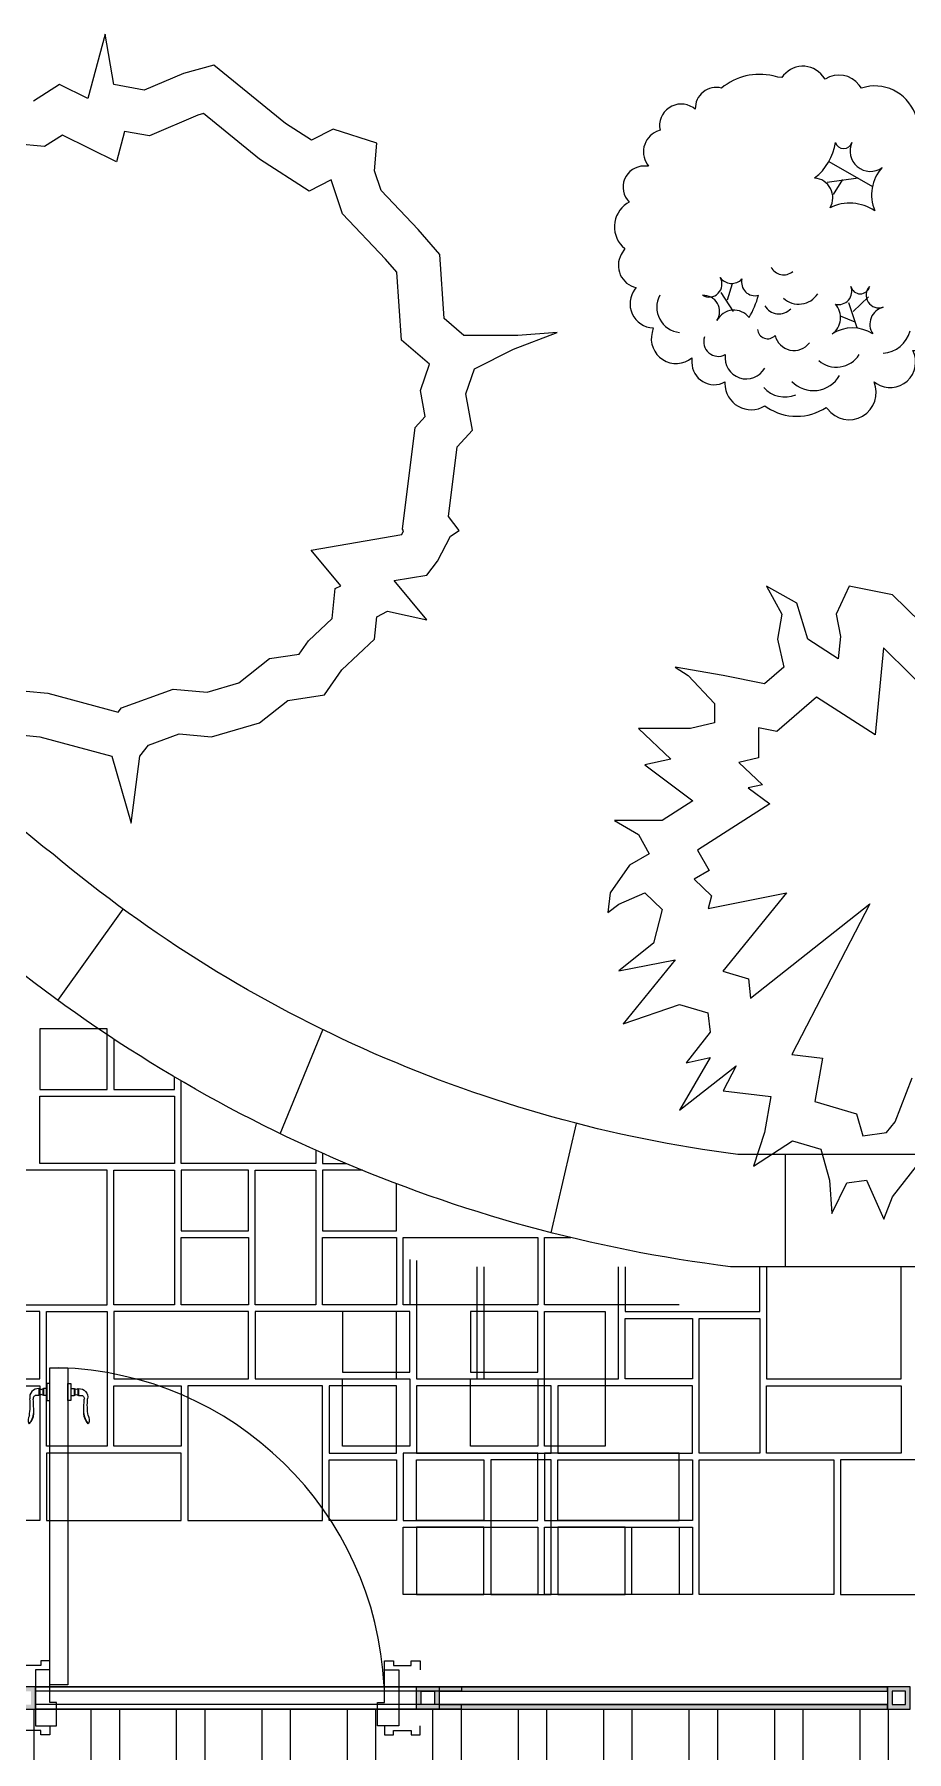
# Model space of a CAD drawing. Header units: millimetres. Extents: x 38613 to 88834, y 14193 to 29607.
# Drawn here: x 52261 to 54206, y 24783 to 28609 of the extents above; entities that cross this region are included whole.
import ezdxf

# ---------------------------------------------------------------- set-up
doc = ezdxf.new("R2010")
doc.units = ezdxf.units.MM
for name, color, linetype in [('doors', 4, 'Continuous'), ('wall', 5, 'Continuous'), ('zelen', 69, 'Continuous')]:
    doc.layers.add(name, color=color, linetype=linetype)
doc.layers.add('Floor', color=7, linetype='Continuous', lineweight=0, true_color=0xd6d6d6)

# ---------------------------------------------------------------- blocks, each defined once
blk = doc.blocks.new('Z_12')
for p, q in [((198.6, 164.5), (101.4, 220.7)), ((166.2, 184.3), (96.8, 174.4)), ((131.5, 181), (110.7, 147.9)), ((-111.5, -113.4), (-139.3, -70.4)), ((-125.4, -86.9), (-113.9, -50.5)), ((163.9, -149.8), (145.4, -93.5)), ((154.7, -113.4), (189.4, -80.3)), ((159.3, -136.5), (126.9, -123.3))]:
    blk.add_line(p, q)
blk.add_lwpolyline([(-12.9, 409.3), (-23.4, 411.8, 0.233912), (-138.6, 384.6, 0.503334), (-197, 337.9), (-202, 341.2, 0.669178), (-275.6, 291.1), (-283.3, 287.8, 0.501791), (-301, 210.9), (-311.2, 210.9, 0.669753), (-344.2, 130.8), (-349.3, 127.4, 0.506877), (-354.3, 27.2), (-362, 13.9, 0.50807), (-329, -59.6), (-331.5, -63, 0.604429), (-290.9, -149.8), (-293.4, -159.8, 0.721665), (-204.6, -216.6), (-204.6, -226.6, 0.571157), (-131, -270.1), (-131, -273.4, 0.58413), (-42.1, -323.5), (-37, -326.8, 0.29945), (95, -326.8), (97.5, -330.2, 0.881287), (201.6, -270.1), (206.7, -273.4, 0.773911), (287.9, -199.9), (293, -199.9, 0.41034), (364.1, -129.8), (371.7, -126.4, 0.446165), (404.7, -26.2), (409.8, -26.2, 1.078884), (402.1, 74), (404.7, 94, 0.178022), (379.3, 204.3), (379.3, 210.9, 0.336876), (295.5, 321.2), (293, 327.8, 0.401413), (173.7, 384.6), (168.6, 391.3, 0.392042), (92.4, 404.7), (87.4, 411.4, 0.518997), (-4, 408)], format="xyb", close=True)
for centre, radius, start, end in [((-3.4, 279.8), 119.8, 307.2011, 352.3009), ((133.8, 269.3), 19.3, 196.6364, 343.3636), ((193.3, 244.4), 45.3, 154.7784, 305.3166), ((285.8, 147), 89.8, 137.6158, 203.209), ((65.5, 140.3), 44.2, 329.9007, 85.4842), ((147.7, 28), 100.3, 56.3805, 116.0143), ((-166.3, -52.2), 28.8, 239.3789, 31.1177), ((-116, -19.2), 31.4, 215.1672, 317.0471), ((0, 0), 31.5, 206.6201, 310.304), ((-63.7, -47.8), 30.2, 166.1806, 284.8346), ((33.6, -46.5), 50.3, 227.4798, 327.3238), ((122.5, -68.1), 29.6, 255.9127, 21.7324), ((170.9, -52.3), 21.4, 193.1088, 346.8912), ((212.3, -76.7), 28.4, 136.4013, 289.6309), ((316.7, -76.1), 35.9, 238.8912, 14.5226), ((-227, -104), 55.9, 151.0951, 264.9167), ((-179.1, -113.4), 36.4, 326.9926, 92.917), ((-110.6, -152.8), 42.7, 37.7844, 152.7504), ((-260.8, -20.2), 212.5, 329.9502, 344.4972), ((-10.7, -82), 36.3, 210.0333, 316.9232), ((82.3, -126.8), 44.6, 305.7896, 42.2257), ((231.6, -141.5), 39.3, 104.3993, 213.1112), ((153.5, -232.1), 82.5, 56.8511, 123.1489), ((-145.4, -180.4), 32.7, 160.7898, 297.9907), ((-35.8, -151.2), 22.6, 184.6947, 318.1365), ((23.1, -156.8), 43.1, 192.6971, 322.8693), ((217.4, -139.4), 66.8, 273.7672, 345.2386), ((-83.3, -216.1), 47.2, 171.6823, 330.9212), ((117.6, -176.4), 60.6, 229.5022, 327.1741), ((66.4, -222.3), 67, 223.9191, 330.2475), ((2.7, -241.5), 62.2, 220.7316, 293.3103)]:
    blk.add_arc(centre, radius, start, end)
blk = doc.blocks.new('door-handle')
at = {"color": 0}
for p, q in [((-32, 10), (-32, -10)), ((-30, 9), (-32, 9)), ((-30, 9), (-30, -9)), ((-19, 9), (-21, 9)), ((-21, 9), (-21, -9)), ((-19, 10), (-19, -10)), ((-9, 10), (-19, 10)), ((0, 25), (-9, 25)), ((-9, 25), (-9, -25)), ((0, -25), (0, 25)), ((-32, -10), (-40.3, -10)), ((-30, -9), (-32, -9)), ((-19, -9), (-21, -9)), ((-9, -10), (-19, -10)), ((-9, -25), (0, -25)), ((-61.7, -93.1), (-60.8, -94))]:
    blk.add_line(p, q, dxfattribs=at)
for centre, radius, start, end in [((-34.5, -14.9), 25, 84.355, 191.5747), ((-25.5, 16.2), 8.47, 237.8902, 302.1098), ((-242.8, -39.2), 184.8, 350.5395, 5.9914), ((-39.7, -19.5), 9.55, 85.9769, 192.3257), ((-595.6, -61.6), 548.1, 359.693, 4.1861), ((-25.5, -16.2), 8.47, 57.8902, 122.1098), ((-38.9, -82.4), 25.1, 149.3294, 204.9726), ((-91.1, -62.2), 42.6, 313.5613, 358.1692), ((-90.2, -63.1), 42.6, 313.5613, 358.1692)]:
    blk.add_arc(centre, radius, start, end, dxfattribs=at)
blk = doc.blocks.new('door 810x125')
at = {"layer": 'doors', "color": 34, "linetype": 'ByBlock'}
for points in [[(-62.5, -32), (-82.5, -32), (-82.5, -12), (-72.5, -12), (-72.5, 28), (-82.5, 28), (-82.5, 48), (-62.5, 48)], [(62.5, -32), (82.5, -32), (82.5, -12), (72.5, -12), (72.5, 28), (82.5, 28), (82.5, 48), (62.5, 48)], [(62.5, 0), (-62.5, 0), (-62.5, -47), (-10.5, -47), (-10.5, -32), (62.5, -32), (62.5, 0)], [(29.5, -32), (735.5, -32), (735.5, -72), (29.5, -72), (29.5, -32)], [(62.5, -810), (-62.5, -810), (-62.5, -763), (-10.5, -763), (-10.5, -778), (62.5, -778), (62.5, -810)], [(-62.5, -778), (-82.5, -778), (-82.5, -798), (-72.5, -798), (-72.5, -838), (-82.5, -838), (-82.5, -858), (-62.5, -858)], [(62.5, -778), (82.5, -778), (82.5, -798), (72.5, -798), (72.5, -838), (82.5, -838), (82.5, -858), (62.5, -858)]]:
    blk.add_lwpolyline(points, dxfattribs=at)
at = {"layer": 'doors'}
blk.add_arc((-10.5, -32), 746.3, 272.8011, 358.4643, dxfattribs=at)
at = {"layer": 'doors', "color": 34, "linetype": 'ByBlock', "zscale": 0.07530120532436947}
for p, xscale, yscale, rotation in [((681.6, -32), 0.7530120532028377, 0.7530120532028377, 270.0000000310026), ((681.6, -72), -0.753012053319253, 0.753012053319253, 269.9999999689974)]:
    blk.add_blockref('door-handle', p, dxfattribs=dict(at, xscale=xscale, yscale=yscale, rotation=rotation))

msp = doc.modelspace()

# ---------------------------------------------------------------- hatches: boundary and pattern name
at = {"layer": 'doors'}
h = msp.add_hatch(color=256, dxfattribs=at)
h.paths.add_polyline_path([(52223.3, 24887.6), (52253.3, 24887.6), (52253.3, 24917.6), (52223.3, 24917.6)], flags=16)
h.paths.add_polyline_path([(52213.3, 24877.6), (52263.3, 24877.6), (52263.3, 24927.6), (52213.3, 24927.6)])
h = msp.add_hatch(color=256, dxfattribs=at)
h.paths.add_polyline_path([(53153.3, 24887.6), (53123.3, 24887.6), (53123.3, 24917.6), (53153.3, 24917.6)], flags=16)
h.paths.add_polyline_path([(53163.3, 24877.6), (53113.3, 24877.6), (53113.3, 24927.6), (53163.3, 24927.6)])
h = msp.add_hatch(color=256, dxfattribs=at)
h.paths.add_polyline_path([(54173.3, 24887.6), (54203.3, 24887.6), (54203.3, 24917.6), (54173.3, 24917.6)], flags=16)
h.paths.add_polyline_path([(54163.3, 24877.6), (54213.3, 24877.6), (54213.3, 24927.6), (54163.3, 24927.6)])
at = {"layer": 'Floor'}
h = msp.add_hatch(dxfattribs=at)
h.set_pattern_fill('ANSI32', color=256, scale=20, angle=45)
edge = h.paths.add_edge_path()
edge.add_line((50913.3, 15113.3), (51613.3, 15113.3))
edge.add_line((51613.3, 15113.3), (51613.3, 16013.3))
edge.add_line((51613.3, 16013.3), (52163.3, 16013.3))
edge.add_line((52163.3, 16013.3), (52163.3, 15813.3))
edge.add_line((52163.3, 15813.3), (52013.3, 15813.3))
edge.add_line((52013.3, 15813.3), (52013.3, 14913.3))
edge.add_line((52013.3, 14913.3), (51913.3, 14913.3))
edge.add_line((51913.3, 14913.3), (51913.3, 14783.3))
edge.add_line((51913.3, 14783.3), (54113.3, 14783.3))
edge.add_line((54113.3, 14783.3), (54113.3, 15813.3))
edge.add_line((54113.3, 15813.3), (52973.3, 15813.3))
edge.add_line((52973.3, 15813.3), (52973.3, 16013.3))
edge.add_line((52973.3, 16013.3), (53863.3, 16013.3))
edge.add_line((53863.3, 16013.3), (53863.3, 17513.3))
edge.add_line((53863.3, 17513.3), (53213.3, 17513.3))
edge.add_line((53213.3, 17513.3), (53213.3, 18463.3))
edge.add_line((53213.3, 18463.3), (53950.8, 18463.3))
edge.add_line((53950.8, 18463.3), (53950.8, 18363.3))
edge.add_line((53950.8, 18363.3), (53313.3, 18363.3))
edge.add_line((53313.3, 18363.3), (53313.3, 17613.3))
edge.add_line((53313.3, 17613.3), (53963.3, 17613.3))
edge.add_line((53963.3, 17613.3), (53963.3, 16013.3))
edge.add_line((53963.3, 16013.3), (56413.3, 16013.3))
edge.add_line((56413.3, 16013.3), (56413.3, 18463.3))
edge.add_line((56413.3, 18463.3), (56613.3, 18463.3))
edge.add_line((56613.3, 18463.3), (57213.3, 19063.3))
edge.add_line((57213.3, 19063.3), (57213.3, 20389.6))
edge.add_line((57213.3, 20389.6), (56613.3, 20989.6))
edge.add_line((56613.3, 20989.6), (55813.3, 20989.6))
edge.add_line((55813.3, 20989.6), (55813.3, 21189.6))
edge.add_line((55813.3, 21189.6), (56413.3, 21189.6))
edge.add_line((56413.3, 21189.6), (56413.3, 24589.6))
edge.add_line((56413.3, 24589.6), (55813.3, 24589.6))
edge.add_line((55813.3, 24589.6), (55813.3, 24877.6))
edge.add_line((55813.3, 24877.6), (52213.3, 24877.6))
edge.add_line((52213.3, 24877.6), (52213.3, 24589.6))
edge.add_line((52213.3, 24589.6), (51813.3, 24589.6))
edge.add_line((51813.3, 24589.6), (51813.3, 21189.6))
edge.add_line((51813.3, 21189.6), (52213.3, 21189.6))
edge.add_line((52213.3, 21189.6), (52213.3, 20989.6))
edge.add_line((52213.3, 20989.6), (52163.3, 20989.6))
edge.add_line((52163.3, 20989.6), (52163.3, 20893.4))
edge.add_line((52163.3, 20893.4), (52363.3, 20693.4))
edge.add_line((52363.3, 20693.4), (52363.3, 20021.2))
edge.add_line((52363.3, 20021.2), (52163.3, 19821.2))
edge.add_line((52163.3, 19821.2), (52163.3, 19725))
edge.add_line((52163.3, 19725), (52013.3, 19725))
edge.add_line((52013.3, 19725), (52013.3, 19573.3))
edge.add_line((52013.3, 19573.3), (51878.3, 19573.3))
edge.add_line((51878.3, 19573.3), (51878.3, 18763.3))
edge.add_line((51878.3, 18763.3), (52013.3, 18763.3))
edge.add_line((52013.3, 18763.3), (52013.3, 18363.3))
edge.add_line((52013.3, 18363.3), (51895.7, 18363.3))
edge.add_arc((50351.6, 18299.2), 1545.5, -39.1921, 2.3774, ccw=False)
edge.add_arc((50380.7, 18275.5), 1507.9, -69.3154, -39.1921, ccw=False)
edge.add_line((50913.3, 16864.8), (50913.3, 16733.3))
edge.add_line((50913.3, 16733.3), (50813.3, 16733.3))
edge.add_line((50813.3, 16733.3), (50813.3, 16023.3))
edge.add_line((50813.3, 16023.3), (50913.3, 16023.3))
edge.add_line((50913.3, 16023.3), (50913.3, 15113.3))
at = {"layer": 'wall'}
h = msp.add_hatch(color=141, dxfattribs=at)
h.paths.add_polyline_path([(53163.3, 24917.6), (54163.3, 24917.6), (54163.3, 24927.6), (53163.3, 24927.6)])
h.paths.add_polyline_path([(54163.3, 24887.6), (53163.3, 24887.6), (53163.3, 24877.6), (54163.3, 24877.6)])

# ---------------------------------------------------------------- linework, layer by layer
at = {"layer": 'doors', "color": 4}
for points in [[(55813.3, 25863.3), (53813.3, 25863.3, -0.143726), (52146.4, 26587.2, -0.139373), (51529, 27419.9, -0.086378), (51410.4, 28100.2)], [(56413.3, 26113.3), (53829.2, 26113.3, -0.142849), (52302.7, 26782.4, -0.13981), (51763.6, 27506.4, -0.086089), (51660.4, 28100.3, -0.086089)]]:
    msp.add_lwpolyline(points, format="xyb", dxfattribs=at)
for points in [[(52313.4, 26457), (52459.2, 26660.1)], [(52809.2, 26159.9), (52904.4, 26391.6)], [(53413.4, 25939.1), (53469.6, 26182.8)], [(53936, 25863.3), (53936, 26113.3)]]:
    msp.add_lwpolyline(points, dxfattribs=at)
at = {"layer": 'doors'}
for points in [[(52213.3, 24877.6), (52263.3, 24877.6), (52263.3, 24927.6), (52213.3, 24927.6)], [(53163.3, 24877.6), (53113.3, 24877.6), (53113.3, 24927.6), (53163.3, 24927.6)], [(53153.3, 24887.6), (53123.3, 24887.6), (53123.3, 24917.6), (53153.3, 24917.6)], [(54163.3, 24877.6), (54213.3, 24877.6), (54213.3, 24927.6), (54163.3, 24927.6)], [(54173.3, 24887.6), (54203.3, 24887.6), (54203.3, 24917.6), (54173.3, 24917.6)]]:
    msp.add_lwpolyline(points, close=True, dxfattribs=at)
at = {"layer": 'Floor'}
for points in [[(52273.3, 26258.3), (52423.3, 26258.3), (52423.3, 26393.3), (52273.3, 26393.3), (52273.3, 26258.3)], [(52438.3, 26370.4), (52438.3, 26258.3), (52573.3, 26258.3), (52573.3, 26286.2)], [(52888.3, 26122.9), (52888.3, 26093.3), (52588.3, 26093.3), (52588.3, 26277.4)], [(52273.3, 26243.3), (52573.3, 26243.3), (52573.3, 26093.3), (52273.3, 26093.3), (52273.3, 26243.3)], [(52903.3, 26116.2), (52903.3, 26093.3), (52956.2, 26093.3)], [(52423.3, 26078.3), (52138.3, 26078.3), (52138.3, 25778.3), (52423.3, 25778.3), (52423.3, 26078.3)], [(52573.3, 26078.3), (52573.3, 25778.3), (52438.3, 25778.3), (52438.3, 26078.3), (52573.3, 26078.3)], [(52738.3, 26078.3), (52588.3, 26078.3), (52588.3, 25943.3), (52738.3, 25943.3), (52738.3, 26078.3)], [(52888.3, 26078.3), (52888.3, 25778.3), (52753.3, 25778.3), (52753.3, 26078.3), (52888.3, 26078.3)], [(52992.3, 26078.3), (52903.3, 26078.3), (52903.3, 25943.3), (53068.3, 25943.3), (53068.3, 26048.3)], [(52738.3, 25778.3), (52588.3, 25778.3), (52588.3, 25928.3), (52738.3, 25928.3), (52738.3, 25778.3)], [(53068.3, 25778.3), (52903.3, 25778.3), (52903.3, 25928.3), (53068.3, 25928.3), (53068.3, 25778.3)], [(53383.3, 25778.3), (53083.3, 25778.3), (53083.3, 25928.3), (53383.3, 25928.3), (53383.3, 25778.3)], [(53698.3, 25778.3), (53398.3, 25778.3), (53398.3, 25928.3), (53456.9, 25928.3)], [(53098.3, 25879.8), (53098.3, 25778.3)], [(53113.3, 25877.4), (53113.3, 25613.3), (53248.3, 25613.3), (53248.3, 25863.3)], [(53263.3, 25613.3), (53563.3, 25613.3), (53563.3, 25863.3)], [(53263.3, 25863.3), (53263.3, 25613.3)], [(53578.3, 25763.3), (53878.3, 25763.3), (53878.3, 25863.3)], [(53578.3, 25863.3), (53578.3, 25763.3)], [(53893.3, 25613.3), (54193.3, 25613.3), (54193.3, 25863.3)], [(53893.3, 25863.3), (53893.3, 25613.3)], [(51973.3, 25613.3), (52273.3, 25613.3), (52273.3, 25763.3), (51973.3, 25763.3), (51973.3, 25613.3)], [(52423.3, 25763.3), (52423.3, 25463.3), (52288.3, 25463.3), (52288.3, 25763.3), (52423.3, 25763.3)], [(52738.3, 25763.3), (52438.3, 25763.3), (52438.3, 25613.3), (52738.3, 25613.3), (52738.3, 25763.3)], [(53068.3, 25763.3), (52753.3, 25763.3), (52753.3, 25613.3), (53068.3, 25613.3), (53068.3, 25763.3)], [(53098.3, 25763.3), (52948.3, 25763.3), (52948.3, 25628.3), (53098.3, 25628.3), (53098.3, 25763.3)], [(53383.3, 25763.3), (53233.3, 25763.3), (53233.3, 25628.3), (53383.3, 25628.3), (53383.3, 25763.3)], [(53533.3, 25763.3), (53533.3, 25463.3), (53398.3, 25463.3), (53398.3, 25763.3), (53533.3, 25763.3)], [(53578.3, 25748.3), (53728.3, 25748.3), (53728.3, 25613.3), (53578.3, 25613.3), (53578.3, 25748.3)], [(53743.3, 25448.3), (53743.3, 25748.3), (53878.3, 25748.3), (53878.3, 25448.3), (53743.3, 25448.3)], [(53098.3, 25463.3), (52948.3, 25463.3), (52948.3, 25613.3), (53098.3, 25613.3), (53098.3, 25463.3)], [(53383.3, 25463.3), (53233.3, 25463.3), (53233.3, 25613.3), (53383.3, 25613.3), (53383.3, 25463.3)], [(51973.3, 25598.3), (52273.3, 25598.3), (52273.3, 25298.3), (51973.3, 25298.3), (51973.3, 25598.3)], [(52588.3, 25463.3), (52438.3, 25463.3), (52438.3, 25598.3), (52588.3, 25598.3), (52588.3, 25463.3)], [(52903.3, 25598.3), (52603.3, 25598.3), (52603.3, 25298.3), (52903.3, 25298.3), (52903.3, 25598.3)], [(52918.3, 25448.3), (53068.3, 25448.3), (53068.3, 25598.3), (52918.3, 25598.3), (52918.3, 25448.3)], [(53113.3, 25448.3), (53413.3, 25448.3), (53413.3, 25598.3), (53113.3, 25598.3), (53113.3, 25448.3)], [(53428.3, 25448.3), (53728.3, 25448.3), (53728.3, 25598.3), (53428.3, 25598.3), (53428.3, 25448.3)], [(53893.3, 25598.3), (54193.3, 25598.3), (54193.3, 25448.3), (53893.3, 25448.3), (53893.3, 25598.3)], [(52588.3, 25448.3), (52288.3, 25448.3), (52288.3, 25298.3), (52588.3, 25298.3), (52588.3, 25448.3)], [(53383.3, 25448.3), (53083.3, 25448.3), (53083.3, 25298.3), (53383.3, 25298.3), (53383.3, 25448.3)], [(53698.3, 25448.3), (53398.3, 25448.3), (53398.3, 25298.3), (53698.3, 25298.3), (53698.3, 25448.3)], [(52918.3, 25433.3), (53068.3, 25433.3), (53068.3, 25298.3), (52918.3, 25298.3), (52918.3, 25433.3)], [(53113.3, 25433.3), (53263.3, 25433.3), (53263.3, 25298.3), (53113.3, 25298.3), (53113.3, 25433.3)], [(53278.3, 25433.3), (53278.3, 25133.3), (53413.3, 25133.3), (53413.3, 25433.3), (53278.3, 25433.3)], [(53728.3, 25298.3), (53428.3, 25298.3), (53428.3, 25433.3), (53728.3, 25433.3), (53728.3, 25298.3)], [(53743.3, 25433.3), (54043.3, 25433.3), (54043.3, 25133.3), (53743.3, 25133.3), (53743.3, 25433.3)], [(54343.3, 25433.3), (54058.3, 25433.3), (54058.3, 25133.3), (54343.3, 25133.3), (54343.3, 25433.3)], [(53383.3, 25133.3), (53083.3, 25133.3), (53083.3, 25283.3), (53383.3, 25283.3), (53383.3, 25133.3)], [(53113.3, 25133.3), (53263.3, 25133.3), (53263.3, 25283.3), (53113.3, 25283.3), (53113.3, 25133.3)], [(53698.3, 25133.3), (53398.3, 25133.3), (53398.3, 25283.3), (53698.3, 25283.3), (53698.3, 25133.3)], [(53428.3, 25133.3), (53578.3, 25133.3), (53578.3, 25283.3), (53428.3, 25283.3), (53428.3, 25133.3)], [(53728.3, 25133.3), (53593.3, 25133.3), (53593.3, 25283.3), (53728.3, 25283.3), (53728.3, 25133.3)]]:
    msp.add_lwpolyline(points, dxfattribs=at)
at = {"layer": 'wall', "color": 141}
for points in [[(53213.3, 24927.6), (52263.3, 24927.6)], [(53213.3, 24917.6), (52263.3, 24917.6)], [(53163.3, 24927.6), (54163.3, 24927.6)], [(53163.3, 24917.6), (54163.3, 24917.6)], [(53213.3, 24887.6), (52263.3, 24887.6)], [(53213.3, 24877.6), (52263.3, 24877.6)], [(53163.3, 24887.6), (54163.3, 24887.6)], [(53163.3, 24877.6), (54163.3, 24877.6)]]:
    msp.add_lwpolyline(points, dxfattribs=at)
for points in [[(52263.3, 24927.6), (53213.3, 24927.6), (53213.3, 24917.6), (52263.3, 24917.6)], [(53163.3, 24917.6), (54163.3, 24917.6), (54163.3, 24927.6), (53163.3, 24927.6)], [(53213.3, 24887.6), (52263.3, 24887.6), (52263.3, 24877.6), (53213.3, 24877.6)], [(54163.3, 24887.6), (53163.3, 24887.6), (53163.3, 24877.6), (54163.3, 24877.6)]]:
    msp.add_lwpolyline(points, close=True, dxfattribs=at)
at = {"layer": 'zelen', "lineweight": 0}
for points in [[(52205.6, 27050.6), (52273.4, 27044.4), (52433.3, 27000.9), (52476.9, 26851.9), (52496.3, 27000.9), (52515.7, 27025.8), (52583.5, 27050.6), (52656.1, 27044.4), (52762.7, 27075.4), (52825.7, 27125.1), (52908.1, 27137.5), (52946.8, 27193.4), (53019.5, 27261.8), (53024.3, 27311.4), (53048.5, 27323.9), (53135.7, 27305.2), (53063.1, 27392.2), (53135.7, 27404.6), (53160, 27435.6), (53189, 27491.5), (53208.4, 27504), (53184.2, 27535), (53203.6, 27690.3), (53237.5, 27727.6), (53222.9, 27808.3), (53242.3, 27864.2), (53329.5, 27907.7), (53426.4, 27944.9), (53339.2, 27938.7), (53218.1, 27938.7), (53174.5, 27976), (53164.8, 28118.8), (53116.4, 28174.7), (53034, 28261.7), (53019.5, 28305.1), (53024.3, 28367.3), (52927.4, 28398.3), (52879, 28373.5), (52820.9, 28410.7), (52661, 28541.1), (52593.2, 28522.5), (52506, 28485.2), (52438.1, 28497.7), (52418.8, 28609.5), (52380, 28466.6), (52317, 28497.7), (52258.9, 28460.4)], [(52243, 27145.9), (52291, 27141.6), (52447.9, 27098.9), (52455.4, 27108.4), (52570.1, 27150.5), (52646.2, 27143.9), (52716.8, 27164.5), (52785.2, 27218.5), (52851.4, 27228.5), (52871.9, 27258), (52925.2, 27308.1), (52931.6, 27374.5), (52944.3, 27380.9), (52878, 27460.3), (53079.9, 27494.8), (53084.2, 27503.2), (53081.5, 27506.7), (53109.8, 27733.4), (53132.1, 27757.9), (53121.6, 27816.2), (53141.8, 27874.5), (53079.2, 27928.1), (53068.9, 28079.3), (53043.5, 28108.7), (52947.6, 28209.8), (52922.4, 28285.2), (52873.5, 28260.1), (52763, 28331), (52638.1, 28432.9), (52625.7, 28429.4), (52517.4, 28383.2), (52462, 28393.3), (52443.7, 28325.6), (52323.3, 28384.9), (52283.2, 28359.2), (52218.9, 28365.5)], [(54237.3, 27298.8), (54174.4, 27360.9), (54077.5, 27379.5), (54048.4, 27317.4), (54058.1, 27267.7), (54053.3, 27218), (53985.4, 27261.5), (53961.2, 27342.2), (53893.4, 27379.5), (53927.3, 27317.4), (53917.6, 27261.5), (53932.1, 27199.4), (53888.5, 27162.1), (53796.5, 27180.8), (53689.9, 27199.4), (53719, 27180.8), (53777.1, 27118.7), (53777.1, 27075.2), (53723.8, 27062.8), (53607.6, 27062.8), (53680.2, 26994.4), (53622.1, 26982), (53728.7, 26901.3), (53660.9, 26857.8), (53554.3, 26857.8), (53607.6, 26826.8), (53631.8, 26783.3), (53588.2, 26758.4), (53544.6, 26696.3), (53539.7, 26652.9), (53564, 26671.5), (53622.1, 26696.3), (53660.9, 26659.1), (53641.5, 26584.5), (53564, 26522.4), (53689.9, 26547.3), (53573.7, 26404.4), (53699.6, 26447.9), (53762.6, 26429.3), (53767.4, 26385.8), (53714.1, 26317.5), (53767.4, 26329.9), (53699.6, 26211.9), (53825.6, 26311.3), (53796.5, 26255.4), (53903.1, 26243), (53888.5, 26162.2), (53864.3, 26087.7), (53951.5, 26143.6), (54014.5, 26125), (54033.9, 26056.6), (54038.7, 25982.1), (54072.6, 26050.4), (54116.2, 26056.6), (54155, 25969.7), (54174.4, 26019.4), (54227.7, 26087.7)], [(54274.7, 27123.8), (54154.5, 27242.4), (54135.6, 27048.4), (54004.9, 27132.2), (53916, 27056.2), (53875.5, 27064.4), (53875.5, 26997.1), (53831.8, 26986.9), (53884.4, 26937.5), (53852.7, 26930.7), (53900.5, 26894.6), (53739.8, 26791.6), (53765.1, 26746.1), (53732, 26727.2), (53770.5, 26690.1), (53763.3, 26662), (53938.2, 26696.5), (53796.1, 26521.9), (53853.1, 26505.1), (53857.9, 26462.1), (54123.9, 26671.9), (53949.6, 26336.6), (54018.4, 26328.5), (54001, 26231.5), (54094.3, 26203.9), (54108.3, 26154.8), (54161.2, 26162.4), (54180, 26186.5), (54218.2, 26284.3)]]:
    msp.add_lwpolyline(points, dxfattribs=at)

# ---------------------------------------------------------------- block references
at = {"layer": 'doors', "color": 34, "linetype": 'ByBlock', "rotation": 90}
msp.add_blockref('door 810x125', (52263.3, 24902.6), dxfattribs=at)
at = {"layer": 'zelen', "lineweight": 0}
msp.add_blockref('Z_12', (53931.5, 28105), dxfattribs=at)

doc.saveas('drawing.dxf')
